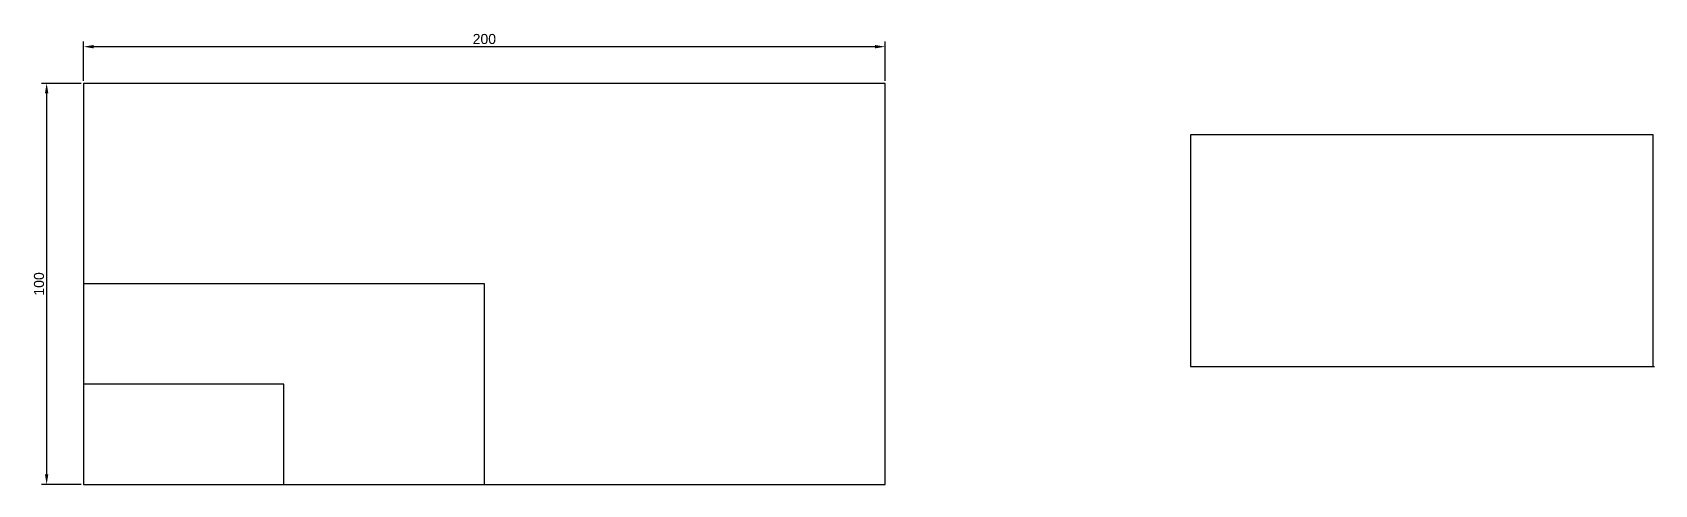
# Model space of a CAD drawing. Header units: millimetres. Extents: x 78 to 483, y 45 to 157.
import ezdxf

# ---------------------------------------------------------------- set-up
doc = ezdxf.new("R2010")
doc.units = ezdxf.units.MM
doc.styles.get("Standard").update_dxf_attribs({"font": 'arial.ttf'})
doc.dimstyles.new('ISO-25', dxfattribs={"dimtxt": 2.5, "dimasz": 2.5, "dimexe": 1.25, "dimexo": 0.625, "dimtad": 1, "dimtxsty": 'Standard', "dimcen": 2.5, "dimadec": 0, "dimazin": 0, "dimtfac": 1, "dimtmove": 0, "dimatfit": 3, "dimfxl": 1, "dimarcsym": 0})

# ---------------------------------------------------------------- blocks, each defined once
blk = doc.blocks.new('*D1')
at = {"color": 0, "lineweight": -2, "transparency": 16777216}
for p, q in [((90.69, 145.16), (90.69, 154.93)), ((290.69, 145.16), (290.69, 154.93)), ((288.19, 153.68), (93.19, 153.68))]:
    blk.add_line(p, q, dxfattribs=at)
at = {"color": 0, "transparency": 16777216}
for points in [[(93.19, 154.09), (93.19, 153.26), (90.69, 153.68)], [(288.19, 154.09), (288.19, 153.26), (290.69, 153.68)]]:
    blk.add_solid(points, dxfattribs=at)
at = {"layer": 'Defpoints', "color": 0, "transparency": 16777216}
for p in [(90.69, 153.68), (90.69, 144.54), (290.69, 144.54)]:
    blk.add_point(p, dxfattribs=at)
at = {"color": 0, "transparency": 16777216, "insert": (190.69, 155.58), "char_height": 2.5, "attachment_point": 5}
blk.add_mtext('200', dxfattribs=at)
blk = doc.blocks.new('*D2')
at = {"color": 0, "lineweight": -2, "transparency": 16777216}
for p, q in [((90.06, 144.54), (80.23, 144.54)), ((81.48, 142.04), (81.48, 47.04)), ((90.06, 44.54), (80.23, 44.54))]:
    blk.add_line(p, q, dxfattribs=at)
at = {"color": 0, "transparency": 16777216}
for points in [[(81.06, 142.04), (81.9, 142.04), (81.48, 144.54)], [(81.06, 47.04), (81.9, 47.04), (81.48, 44.54)]]:
    blk.add_solid(points, dxfattribs=at)
at = {"layer": 'Defpoints', "color": 0, "transparency": 16777216}
for p in [(90.69, 144.54), (81.48, 44.54), (90.69, 44.54)]:
    blk.add_point(p, dxfattribs=at)
at = {"color": 0, "transparency": 16777216, "insert": (79.58, 94.54), "char_height": 2.5, "attachment_point": 5, "rotation": 90}
blk.add_mtext('100', dxfattribs=at)

msp = doc.modelspace()

# ---------------------------------------------------------------- linework, layer by layer
for p, q in [((482.303, 131.683), (366.905, 131.683)), ((366.905, 131.683), (366.905, 73.985)), ((482.303, 73.985), (482.303, 131.683)), ((366.905, 73.985), (416.905, 73.985)), ((416.905, 73.985), (482.651, 73.985))]:
    msp.add_line(p, q)
for points in [[(90.688, 44.539), (290.688, 44.539), (290.688, 144.539), (90.688, 144.539)], [(90.688, 44.539), (190.688, 44.539), (190.688, 94.539), (90.688, 94.539)], [(90.688, 44.539), (140.688, 44.539), (140.688, 69.539), (90.688, 69.539)]]:
    msp.add_lwpolyline(points, close=True)

# ---------------------------------------------------------------- dimensions: what is measured, and where the dimension line sits
dim = msp.add_linear_dim(base=(90.688, 153.677), p1=(290.688, 144.539), p2=(90.688, 144.539), dimstyle='ISO-25')
dim.commit()
dim.dimension.update_dxf_attribs({"geometry": '*D1', "text_midpoint": (190.688, 155.579)})
dim = msp.add_linear_dim(base=(81.48, 44.539), p1=(90.688, 144.539), p2=(90.688, 44.539), angle=90, dimstyle='ISO-25')
dim.commit()
dim.dimension.update_dxf_attribs({"geometry": '*D2', "text_midpoint": (79.579, 94.539)})

doc.saveas('drawing.dxf')
